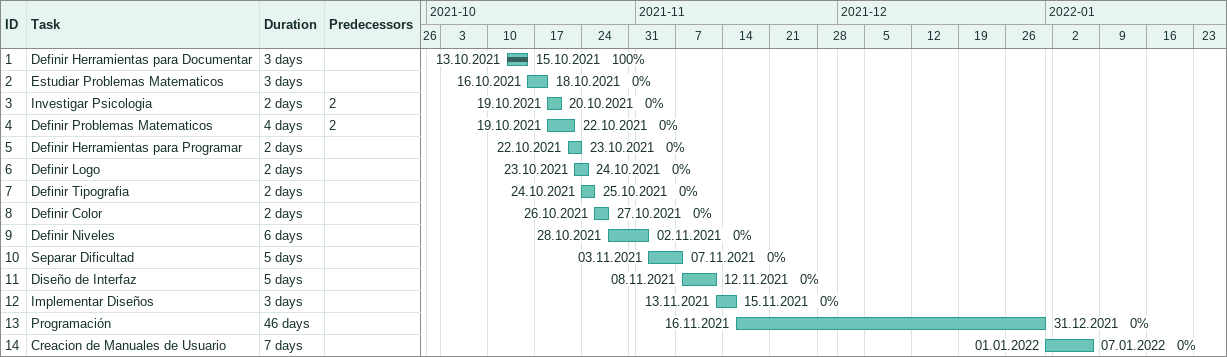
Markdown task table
| ID | Task | Duration | Start | Finish | Predecessors | % complete |
|---|---|---|---|---|---|---|
| 1 | Definir Herramientas para Documentar | 3d | 2021-10-13 | 2021-10-15 |  | 100 |
| 2 | Estudiar Problemas Matematicos | 3d | 2021-10-16 | 2021-10-18 |  | 0 |
| 3 | Investigar Psicologia | 2d | 2021-10-19 | 2021-10-20 | 2 | 0 |
| 4 | Definir Problemas Matematicos | 4d | 2021-10-19 | 2021-10-22 | 2 | 0 |
| 5 | Definir Herramientas para Programar | 2d | 2021-10-22 | 2021-10-23 |  | 0 |
| 6 | Definir Logo | 2d | 2021-10-23 | 2021-10-24 |  | 0 |
| 7 | Definir Tipografia | 2d | 2021-10-24 | 2021-10-25 |  | 0 |
| 8 | Definir Color | 2d | 2021-10-26 | 2021-10-27 |  | 0 |
| 9 | Definir Niveles | 6d | 2021-10-28 | 2021-11-02 |  | 0 |
| 10 | Separar Dificultad | 5d | 2021-11-03 | 2021-11-07 |  | 0 |
| 11 | Diseño de Interfaz | 5d | 2021-11-08 | 2021-11-12 |  | 0 |
| 12 | Implementar Diseños | 3d | 2021-11-13 | 2021-11-15 |  | 0 |
| 13 | Programación | 46d | 2021-11-16 | 2021-12-31 |  | 0 |
| 14 | Creacion de Manuales de Usuario | 7d | 2022-01-01 | 2022-01-07 |  | 0 |
